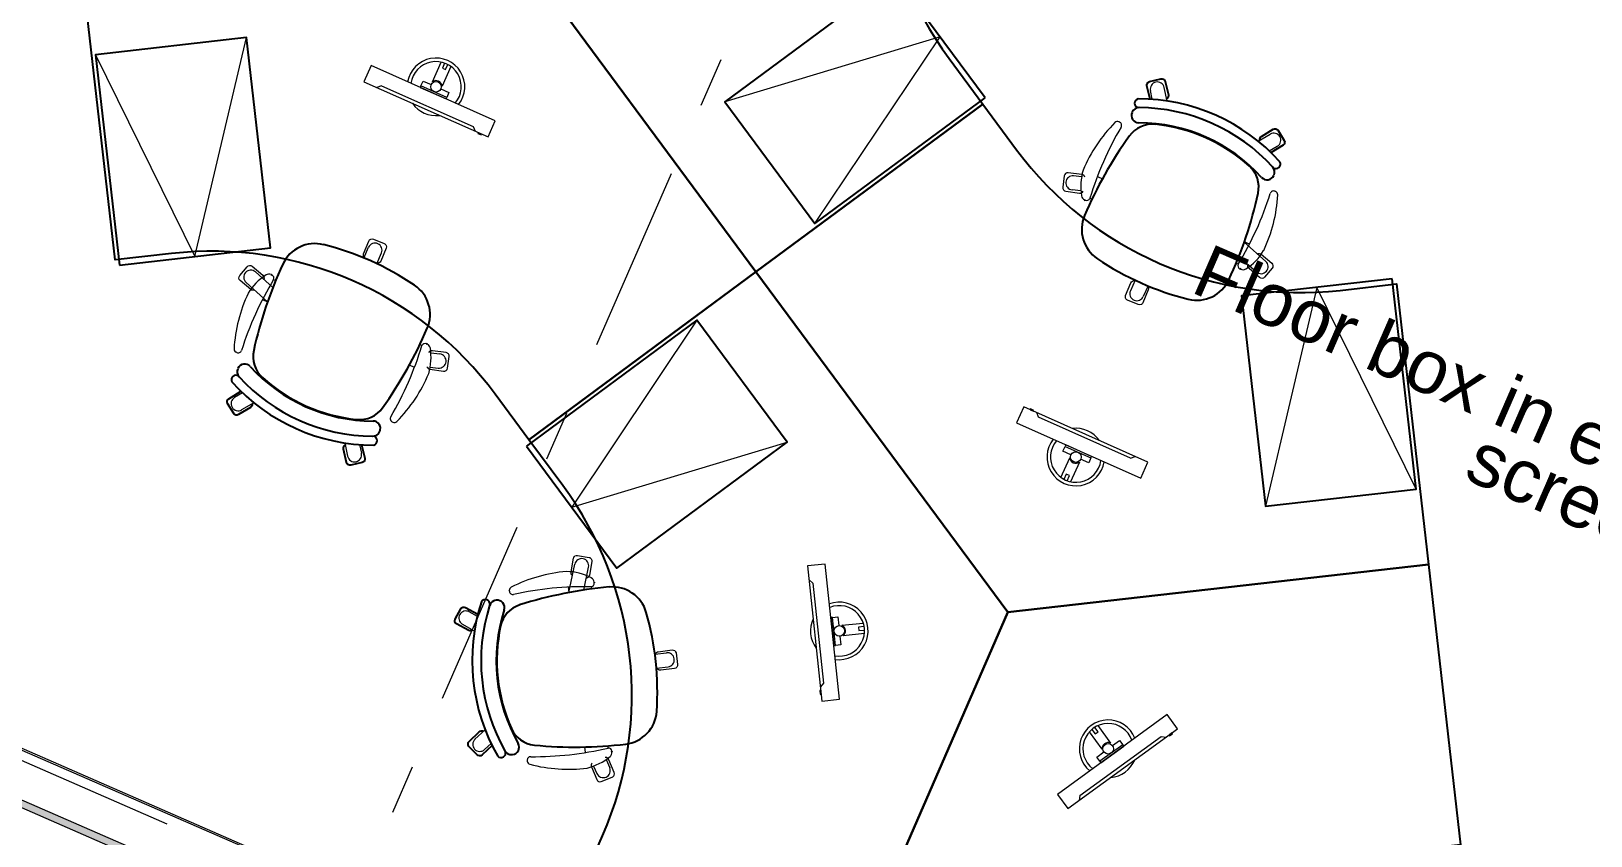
# Model space of a CAD drawing. Header units: millimetres. Extents: x -35034 to 431752, y -71616 to 25069.
# Drawn here: x 22872 to 27292, y -9885 to -7604 of the extents above; entities that cross this region are included whole.
import ezdxf
from ezdxf.enums import TextEntityAlignment as Align

# ---------------------------------------------------------------- set-up
doc = ezdxf.new("R2010")
doc.units = ezdxf.units.MM
doc.header["$MEASUREMENT"] = 0
doc.linetypes.add('Double Dashed', pattern=[1093.611073, 529.166651, -211.666656, 141.111112, -211.666656])
for name, color, linetype in [('A-15-MG_Structural_Grid', 7, 'Continuous'), ('A-20-M_Floor_Slab', 7, 'Continuous'), ('A-25-M_Curtain_Wall', 7, 'Continuous'), ('New_A-35-M_FFE-Zone', 7, 'Continuous')]:
    doc.layers.add(name, color=color, linetype=linetype)
for name, color, linetype, lineweight, true_color in [('A-15-MG_Structural_Grid_Pen_No__163', 7, 'Continuous', 0, 0x750077), ('A-25-M_Curtain_Wall_Pen_No__165', 7, 'Continuous', 0, 0x006060), ('A-35-M_FFE_Loose_SIEMENS P2_Pen_No__251', 7, 'Continuous', 13, 0xe8e8e8), ('New_A-35-M_FFE-Zone_Pen_No__74', 7, 'Continuous', 20, 0x606060)]:
    doc.layers.add(name, color=color, linetype=linetype, lineweight=lineweight, true_color=true_color)
for name, color, linetype, lineweight in [('A-20-M_Floor_Slab_Pen_No__89', 8, 'Continuous', 20), ('A-25-M_Curtain_Wall_Pen_No__1', 7, 'Continuous', 13), ('A-35-M_FFE_Loose_SIEMENS P2_Pen_No__5', 7, 'Continuous', 25), ('A-35-M_FFE_Loose_SIEMENS P2_Pen_No__9', 7, 'Continuous', 13), ('New_A-95-P_Text_1_50_GA_Pen_No__1', 7, 'Continuous', 13), ('New_A-95-P_Text_1_50_GA_Pen_No__85', 8, 'Continuous', 20), ('New_ArchiCAD Zone Stamps_Pen_No__6', 7, 'Continuous', 35)]:
    doc.layers.add(name, color=color, linetype=linetype, lineweight=lineweight)
doc.styles.add('GENERATED_STYLE_2', font='')
doc.styles.add('GENERATED_STYLE_3', font='')
doc.styles.add('GENERATED_STYLE_4', font='')
doc.styles.get('GENERATED_STYLE_2').set_extended_font_data('Arial', bold=True)
doc.styles.get('GENERATED_STYLE_3').set_extended_font_data('Arial')
doc.styles.get('GENERATED_STYLE_4').set_extended_font_data('Swis721 BT')
doc.dimstyles.new('GENERATED_STYLE__3', dxfattribs={"dimtxt": 0.18, "dimasz": 182.4, "dimexe": 0.18, "dimexo": 0.0625, "dimgap": 0.09, "dimtad": 0, "dimtih": 1, "dimtoh": 1, "dimdec": 4, "dimzin": 0, "dimdsep": 46, "dimcen": 0.09, "dimadec": 0, "dimazin": 0, "dimtfac": 1, "dimtdec": 4, "dimtmove": 0, "dimatfit": 3, "dimldrblk": 'ARROWHEAD_5', "dimfxl": 1, "dimtolj": 1, "dimtzin": 0, "dimarcsym": 0})

# ---------------------------------------------------------------- blocks, each defined once
blk = doc.blocks.new('Lecturer_s Office_INB 3241_22_3', base_point=(27175.7, -7212.9))
at = {"layer": 'New_A-35-M_FFE-Zone_Pen_No__74', "linetype": 'Continuous'}
blk.add_line((19651.4, -8243.9), (31994.9, -13626.3), dxfattribs=at)
at = {"layer": 'New_ArchiCAD Zone Stamps_Pen_No__6'}
for tag, height, style, p in [('ROOM_NAME', 250, 'GENERATED_STYLE_2', (26392.5, -5674.9)), ('zoneNameLine2', 250, 'GENERATED_STYLE_2', (26204.1, -6107.1)), ('ROOM_NUMBER', 200, 'GENERATED_STYLE_3', (26015.6, -6527.8)), ('measuredAreaCode', 200, 'GENERATED_STYLE_3', (25858.6, -6887.9)), ('DUMMY_649', 200, 'GENERATED_STYLE_3', (26166, -7021.9)), ('DUMMY_650', 200, 'GENERATED_STYLE_3', (26776.5, -7288.1)), ('DUMMY_651', 133.3, 'GENERATED_STYLE_3', (27055.8, -7394.7))]:
    blk.add_attdef(tag, text='', height=height, rotation=336.4404, dxfattribs=dict(at, style=style)).set_placement(p, align=Align.TOP_LEFT)
blk = doc.blocks.new('Slab_1_3', base_point=(7696.6, 5872.1))
at = {"layer": 'A-20-M_Floor_Slab_Pen_No__89', "linetype": 'Continuous', "flags": 128}
blk.add_lwpolyline([(18384.5, 14995), (19410.6, 17348.4), (53757.3, 2371.5), (53656.1, 2139.5), (53757, 2095.5), (46643.5, -14217.9), (43630.2, -12903.9), (41531.9, -17715.8), (41504.6, -17778.4), (31982.9, -13626.4), (12656.3, -5199.1)], dxfattribs=at)
blk = doc.blocks.new('Curtain Wall_5_3')
at = {"layer": 'A-25-M_Curtain_Wall_Pen_No__165', "linetype": 'Continuous', "lineweight": 0, "true_color": 0x001818}
blk.add_hatch(color=168, dxfattribs=at).paths.add_polyline_path([(23721.7, -10165.7), (22837.1, -9780), (22829.1, -9798.3), (23713.7, -10184)])
at = {"layer": 'A-25-M_Curtain_Wall_Pen_No__1', "linetype": 'Continuous'}
for p, q in [((22829.1, -9798.3), (23713.7, -10184)), ((23721.7, -10165.7), (22837.1, -9780))]:
    blk.add_line(p, q, dxfattribs=at)
blk = doc.blocks.new('Standard grid marker')
at = {"layer": 'A-15-MG_Structural_Grid_Pen_No__163', "linetype": 'Double Dashed'}
blk.add_line((1000, 0), (29726, 0), dxfattribs=at)
at = {"layer": 'A-15-MG_Structural_Grid_Pen_No__163', "style": 'GENERATED_STYLE_4'}
for tag, p in [('AC_MarkerText_1_0', (-500, 41.2)), ('AC_MarkerText_1_1', (31226, 41.2))]:
    blk.add_attdef(tag, text='', height=350, rotation=90, dxfattribs=at).set_placement(p, align=Align.MIDDLE_CENTER)
blk = doc.blocks.new('Standard grid marker_3')
at = {"layer": 'A-15-MG_Structural_Grid_Pen_No__163', "linetype": 'Double Dashed'}
blk.add_line((1000, 0), (74254.8, 0), dxfattribs=at)
at = {"layer": 'A-15-MG_Structural_Grid_Pen_No__163', "style": 'GENERATED_STYLE_4'}
for tag, p in [('AC_MarkerText_1_0', (-500, 43.4)), ('AC_MarkerText_1_1', (75754.8, 43.4))]:
    blk.add_attdef(tag, text='', height=350, rotation=360, dxfattribs=at).set_placement(p, align=Align.MIDDLE_CENTER)
blk = doc.blocks.new('ARROWHEAD_5')
at = {"color": 0, "linetype": 'Continuous', "lineweight": 0}
blk.add_line((0, 0), (-1, 0), dxfattribs=at)
blk.add_solid([(-1, 0.2679), (0, 0), (-1, -0.2679), (-1, 0.2679)], dxfattribs=at)

msp = doc.modelspace()

# ---------------------------------------------------------------- linework, layer by layer
at = {"layer": 'A-35-M_FFE_Loose_SIEMENS P2_Pen_No__251', "linetype": 'Continuous'}
for p, q in [((23864.6, -7758.5), (23851.4, -7763.5)), ((23864.6, -7758.5), (24125, -7874.4)), ((24125, -7874.4), (24130, -7887.6)), ((25726.6, -8698.4), (25721.5, -8685.2)), ((25986.9, -8814.3), (25726.6, -8698.4)), ((25986.9, -8814.3), (26000.1, -8809.3)), ((25087.5, -9168.6), (25076.5, -9159.7)), ((25087.5, -9168.6), (25117.3, -9452)), ((25117.3, -9452), (25108.4, -9463)), ((25844, -9770.4), (26074.5, -9602.9)), ((26074.5, -9602.9), (26088.5, -9605.1)), ((25844, -9770.4), (25841.8, -9784.4))]:
    msp.add_line(p, q, dxfattribs=at)
at = {"layer": 'A-35-M_FFE_Loose_SIEMENS P2_Pen_No__251', "linetype": 'Continuous', "flags": 128}
for points in [[(23814.9, -7747.3), (24166.6, -7903.9), (24186.9, -7858.2), (23835.2, -7701.6)], [(23974.5, -7763.6), (24047.6, -7796.2), (24049.6, -7791.6), (23976.6, -7759)], [(24138.2, -7893.9), (24147.3, -7898), (24148.3, -7895.7), (24139.2, -7891.7)], [(26036.7, -8825.5), (25685, -8668.9), (25664.6, -8714.6), (26016.3, -8871.2)], [(25713.4, -8678.9), (25704.2, -8674.8), (25703.2, -8677.1), (25712.4, -8681.1)], [(25877, -8809.2), (25803.9, -8776.6), (25801.9, -8781.2), (25875, -8813.7)], [(25072.3, -9119.9), (25112.5, -9502.8), (25162.3, -9497.6), (25122, -9114.7)], [(25138, -9266.3), (25146.3, -9345.9), (25151.3, -9345.4), (25142.9, -9265.8)], [(25106.9, -9473.2), (25108, -9483.2), (25110.4, -9482.9), (25109.4, -9472.9)], [(25809.4, -9807.9), (26120.9, -9581.6), (26091.5, -9541.1), (25780, -9767.4)], [(25903.4, -9677.8), (25968.1, -9630.8), (25965.2, -9626.7), (25900.5, -9673.7)], [(26098.1, -9601.2), (26106.2, -9595.4), (26104.7, -9593.3), (26096.6, -9599.2)]]:
    msp.add_lwpolyline(points, close=True, dxfattribs=at)
for points in [[(24061.4, -7703.7), (24036.6, -7759.5, 0.565741), (24009.2, -7747.3), (24034, -7691.5)], [(25790.2, -8869.1), (25815, -8813.3, 0.565741), (25842.4, -8825.5), (25817.6, -8881.3)], [(25233.2, -9311.6), (25172.6, -9318, 0.565741), (25169.4, -9288.2), (25230.1, -9281.8)], [(25895, -9572.6), (25930.8, -9622, 0.565741), (25906.6, -9639.6), (25870.7, -9590.3)]]:
    msp.add_lwpolyline(points, format="xyb", dxfattribs=at)
for points in [[(24043.7, -7694.3), (24037.2, -7708.9), (24046.3, -7713), (24052.8, -7698.4)], [(24032.9, -7767.7), (24055.7, -7777.9), (24049.6, -7791.6), (23976.6, -7759), (23982.7, -7745.3), (24005.5, -7755.5)], [(25818.6, -8805.1), (25795.8, -8794.9), (25801.9, -8781.2), (25875, -8813.7), (25868.9, -8827.4), (25846, -8817.3)], [(25807.8, -8878.5), (25814.3, -8863.9), (25805.2, -8859.8), (25798.7, -8874.4)], [(25163.6, -9318.9), (25166.2, -9343.8), (25151.3, -9345.4), (25142.9, -9265.8), (25157.9, -9264.2), (25160.5, -9289.1)], [(25232.6, -9291.6), (25216.7, -9293.2), (25217.7, -9303.2), (25233.6, -9301.5)], [(25878, -9583.2), (25887.3, -9596.2), (25895.4, -9590.3), (25886, -9577.4)], [(25936.1, -9629.3), (25956.4, -9614.6), (25965.2, -9626.7), (25900.5, -9673.7), (25891.6, -9661.6), (25911.9, -9646.9)]]:
    msp.add_lwpolyline(points, dxfattribs=at)
at = {"layer": 'A-35-M_FFE_Loose_SIEMENS P2_Pen_No__251', "linetype": 'Continuous'}
for centre in [(24019.2, -7761.6), (25832.3, -8811.2), (25162, -9304), (25924, -9638.1)]:
    msp.add_circle(centre, 15, dxfattribs=at)
for centre, radius, start, end in [((24019.2, -7761.6), 81.6, 321.8159, 170.1841), ((24019.2, -7761.6), 71.6, 319.7844, 172.2156), ((24019.2, -7761.6), 81.6, 215.0522, 276.9479), ((25832.3, -8811.2), 81.6, 35.0522, 96.9479), ((25832.3, -8811.2), 81.6, 141.8159, 350.1841), ((25832.3, -8811.2), 71.6, 139.7844, 352.2156), ((25162, -9304), 81.6, 261.8159, 110.1841), ((25162, -9304), 71.6, 259.7844, 112.2156), ((25162, -9304), 81.6, 155.0522, 216.9479), ((25924, -9638.1), 81.6, 21.8159, 230.1841), ((25924, -9638.1), 71.6, 19.7844, 232.2156), ((25924, -9638.1), 81.6, 275.0522, 336.9479)]:
    msp.add_arc(centre, radius, start, end, dxfattribs=at)
at = {"layer": 'A-35-M_FFE_Loose_SIEMENS P2_Pen_No__5', "linetype": 'Continuous'}
for p, q in [((25992.1, -7833), (25991.6, -7834)), ((25857.1, -8081.9), (25859, -8082.7)), ((23552.1, -8294), (23554, -8294.8)), ((26299.5, -8278.8), (26297.5, -8278)), ((23994.5, -8490.9), (23992.5, -8490.1)), ((23859.4, -8739.8), (23859.9, -8738.8)), ((24467.5, -9165.6), (24467.7, -9167.8)), ((24235, -9654.8), (24236.1, -9654.6)), ((24518.1, -9647.3), (24517.9, -9645.1))]:
    msp.add_line(p, q, dxfattribs=at)
at = {"layer": 'A-35-M_FFE_Loose_SIEMENS P2_Pen_No__5', "linetype": 'Continuous', "flags": 128}
for points in [[(25473.3, -7681.4), (25568.9, -7810.6), (24925.8, -8286.4), (24212.1, -7321.7), (24690.7, -6221.3), (25424.3, -6540.3), (25360.2, -6687.8, 0.267949)], [(23270, -8234.1), (23110.3, -8252.3), (23019.8, -7457.4), (24212.1, -7321.7), (24925.8, -8286.4), (24282.6, -8762.2), (24187, -8632.9, 0.267949)], [(26581.5, -8338.7), (26741.3, -8320.5), (26831.8, -9115.4), (25639.5, -9251.1), (24925.8, -8286.4), (25568.9, -7810.6), (25664.5, -7939.9, 0.267949)], [(24378.2, -8891.4), (24282.6, -8762.2), (24925.8, -8286.4), (25639.5, -9251.1), (25160.8, -10351.5), (24427.2, -10032.4), (24491.4, -9885, 0.267949)], [(25958.6, -10523.2), (25894.5, -10670.6), (25160.8, -10351.5), (25639.5, -9251.1), (26831.8, -9115.4), (26922.2, -9910.2), (26762.5, -9928.4, 0.267949)]]:
    msp.add_lwpolyline(points, format="xyb", close=True, dxfattribs=at)
for points in [[(25575.5, -7792.6), (25319.7, -7447), (24837.4, -7803.8), (25093.1, -8149.5)], [(23122.5, -8266.9), (23549.8, -8218.3), (23481.9, -7622.2), (23054.7, -7670.8)], [(26729, -8305.9), (26301.8, -8354.5), (26369.6, -8950.6), (26796.9, -8902)], [(24276.1, -8780.1), (24531.8, -9125.8), (25014.2, -8769), (24758.4, -8423.3)]]:
    msp.add_lwpolyline(points, close=True, dxfattribs=at)
for points in [[(26043.1, -7796.7), (26034, -7758.5, -0.414214), (26041.4, -7746.5), (26073.5, -7738.8, -0.414214), (26085.5, -7746.2), (26094.7, -7784.4, -0.339096), (26089.7, -7795.5)], [(26353.7, -7912.8, -0.312027), (26358.3, -7902.4), (26391.8, -7881.9, -0.414214), (26405.5, -7885.2), (26422.8, -7913.4, -0.414214), (26419.5, -7927.1), (26386, -7947.6, -0.021405), (26385.2, -7948.1)], [(25857.1, -8126.6, 0.360038), (25893.4, -8248.9)], [(23994.4, -8446.2, 0.360038), (23958.2, -8323.9)], [(23497.9, -8660, -0.312027), (23493.3, -8670.4), (23459.8, -8690.9, -0.414214), (23446, -8687.6), (23428.8, -8659.4, -0.414214), (23432.1, -8645.7), (23465.6, -8625.1, -0.021405), (23466.3, -8624.7)], [(23808.4, -8776.1), (23817.6, -8814.3, -0.414214), (23810.2, -8826.3), (23778.1, -8834, -0.414214), (23766, -8826.6), (23756.9, -8788.4, -0.339096), (23761.8, -8777.3)], [(24123.4, -9301.7, -0.312027), (24112.1, -9302.9), (24077.5, -9284.2, -0.414214), (24073.5, -9270.6), (24089.3, -9241.6, -0.414214), (24102.9, -9237.6), (24137.4, -9256.3, -0.021405), (24138.1, -9256.8)], [(24556.8, -9624.8, 0.360038), (24644.6, -9532.3)], [(24178.1, -9628.8), (24149.6, -9655.7, -0.414214), (24135.5, -9655.4), (24112.7, -9631.4, -0.414214), (24113.1, -9617.2), (24141.6, -9590.2, -0.339096), (24153.7, -9589)]]:
    msp.add_lwpolyline(points, format="xyb", dxfattribs=at)
at = {"layer": 'A-35-M_FFE_Loose_SIEMENS P2_Pen_No__5', "linetype": 'Continuous'}
for centre, radius, start, end in [((26011.9, -7842.5), 21.9, 89.0286, 154.406), ((26011.8, -7808.1), 12.9, 102.9801, 256.9654), ((26008.6, -8336.8), 541.3, 42.017, 89.9831), ((26008.2, -8337.6), 517.1, 42.3474, 89.6527), ((26010.8, -7842.6), 21, 156, 269.7427), ((26008.6, -8336.7), 473.2, 42.2537, 89.7464), ((26952.2, -8594.1), 1190.7, 144.4064, 156.8821), ((26049, -7947.7), 80, 84.0671, 144.4064), ((26008.6, -8336.8), 471.3, 47.9329, 84.0671), ((26270.7, -8046.4), 80, 347.5936, 47.9329), ((26374.9, -8003.4), 21, 336, 42.3082), ((26399.4, -7980.7), 12.9, 235.0347, 29.0199), ((26374.4, -8004.4), 21, 222.2573, 336), ((25186, -7807.7), 1190.7, 335.118, 347.5936), ((23676.1, -8306.2), 100, 75.8834, 155.118), ((23500.1, -9006), 821.7, 56.1166, 75.8834), ((24665.5, -8765.1), 1190.7, 155.118, 167.5936), ((26351.5, -7566.8), 821.7, 236.1166, 255.8834), ((26175.4, -8266.6), 100, 255.8834, 335.118), ((22899.3, -7978.7), 1190.7, 324.4064, 336.8821), ((23580.8, -8526.4), 80, 167.5936, 227.9329), ((23476.7, -8569.4), 21, 156, 222.3082), ((23477.1, -8568.4), 21, 42.2573, 156), ((23842.9, -8236.1), 473.2, 222.2537, 269.7464), ((23452.2, -8592.1), 12.9, 55.0347, 209.0199), ((23842.9, -8236), 541.3, 222.017, 269.9831), ((23843.3, -8235.2), 517.1, 222.3474, 269.6527), ((23842.9, -8236), 471.3, 227.9329, 264.0671), ((23802.5, -8625.1), 80, 264.0671, 324.4064), ((23839.7, -8730.3), 21.9, 269.0286, 334.406), ((23840.7, -8730.2), 21, 336, 89.7427), ((23839.8, -8764.7), 12.9, 282.9801, 76.9654), ((24616.2, -10365.5), 1190.7, 95.118, 107.5936), ((24518.9, -9279.2), 100, 15.8834, 95.118), ((24663.1, -9388.6), 541.3, 162.017, 209.9831), ((24664, -9388.5), 517.1, 162.3474, 209.6527), ((24159.3, -9228.2), 12.9, 355.0347, 149.0199), ((24191.3, -9238), 21, 96, 162.3082), ((24192.3, -9237.9), 21, 342.2573, 96), ((24280.5, -9306.8), 80, 107.5936, 167.9329), ((24663, -9388.6), 473.2, 162.2537, 209.7464), ((23824.8, -9476.7), 821.7, 356.1166, 15.8834), ((24663.1, -9388.6), 471.3, 167.9329, 204.0671), ((24305.8, -9548.1), 80, 204.0671, 264.4064), ((24233.9, -9633.8), 21, 276, 29.7427), ((24414.1, -8442.7), 1190.7, 264.4064, 276.8821), ((24203.7, -9650.2), 12.9, 222.9801, 16.9654), ((24233.4, -9632.9), 21.9, 209.0286, 274.406)]:
    msp.add_arc(centre, radius, start, end, dxfattribs=at)
at = {"layer": 'A-35-M_FFE_Loose_SIEMENS P2_Pen_No__9', "linetype": 'Continuous'}
for p, q in [((23336.2, -8242.6), (23481.9, -7622.2)), ((25447.6, -7619.8), (24837.4, -7803.8)), ((25093.1, -8149.5), (25447.6, -7619.8)), ((23054.7, -7670.8), (23336.2, -8242.6)), ((26049.1, -7797.1), (26043.7, -7772.3)), ((26091.1, -7801.9), (26082.8, -7763.8)), ((25956.2, -7861.4), (25954.4, -7860.7)), ((26348.7, -7915.7), (26383.1, -7895.6)), ((26380.4, -7943.5), (26403.3, -7930.2)), ((25848.6, -8016.5), (25826, -8014)), ((25893.3, -8015.9), (25907.8, -8022.4)), ((25846.7, -8056.6), (25821.7, -8053.8)), ((25872.2, -8077.7), (25878.1, -8080.3)), ((26397, -8057.7), (26398.7, -8058.5)), ((23814.6, -8247), (23828, -8216.6)), ((26309.5, -8202), (26370.6, -8256.5)), ((26324.2, -8207.8), (26309.7, -8201.3)), ((23851.2, -8263.2), (23864.6, -8232.7)), ((26292.4, -8264.8), (26286.6, -8262.2)), ((26294.6, -8242.3), (26344, -8286.4)), ((23557, -8330.5), (23507.5, -8286.4)), ((23559.1, -8308), (23565, -8310.6)), ((23542, -8370.8), (23480.9, -8316.3)), ((26000.3, -8309.6), (25986.9, -8340.1)), ((26036.9, -8325.8), (26023.6, -8356.2)), ((26515.4, -8330.2), (26369.6, -8950.6)), ((26796.9, -8902), (26515.4, -8330.2)), ((23527.3, -8365), (23541.8, -8371.5)), ((24758.4, -8423.3), (24403.9, -8953)), ((23454.6, -8515.1), (23452.8, -8514.3)), ((23979.3, -8495.1), (23973.4, -8492.5)), ((24004.8, -8516.2), (24029.9, -8519)), ((23958.2, -8556.9), (23943.7, -8550.4)), ((24002.9, -8556.3), (24025.5, -8558.8)), ((23471.1, -8629.3), (23448.3, -8642.6)), ((23502.9, -8657.1), (23468.4, -8677.2)), ((23895.4, -8711.4), (23897.1, -8712.1)), ((23760.4, -8770.9), (23768.7, -8809)), ((23802.4, -8775.7), (23807.8, -8800.5)), ((24403.9, -8953), (25014.2, -8769)), ((24395.9, -9195.4), (24412.5, -9115.2)), ((24438.2, -9188.2), (24451.7, -9123.3)), ((24227.2, -9191.8), (24227, -9189.9)), ((24393.5, -9179.7), (24395.2, -9195.5)), ((24458.8, -9178.8), (24459.5, -9185.2)), ((24136.5, -9263.2), (24113.6, -9250.1)), ((24128.4, -9304.6), (24093.8, -9284.8)), ((24639.4, -9369.5), (24672.4, -9365.9)), ((24643.7, -9409.3), (24676.7, -9405.7)), ((24158.6, -9584.5), (24129.7, -9610.8)), ((24175.4, -9623.3), (24156.6, -9640.4)), ((24442.8, -9648.9), (24441.2, -9633.1)), ((24506.9, -9636.2), (24506.2, -9629.8)), ((24277.6, -9671.7), (24277.8, -9673.5)), ((24501.3, -9668.9), (24511.5, -9691.9)), ((24465.7, -9687.2), (24474.8, -9708))]:
    msp.add_line(p, q, dxfattribs=at)
at = {"layer": 'A-35-M_FFE_Loose_SIEMENS P2_Pen_No__9', "linetype": 'Continuous', "flags": 128}
for points in [[(26043.1, -7796.7), (26034, -7758.5, -0.414214), (26041.4, -7746.5), (26073.5, -7738.8, -0.414214), (26085.5, -7746.2), (26094.7, -7784.4, -0.339096), (26089.7, -7795.5)], [(26353.7, -7912.8, -0.312027), (26358.3, -7902.4), (26391.8, -7881.9, -0.414214), (26405.5, -7885.2), (26422.8, -7913.4, -0.414214), (26419.5, -7927.1), (26386, -7947.6, -0.021405), (26385.2, -7948.1)], [(25858, -8017.6, 0.292825), (25849.8, -8010.5), (25810.9, -8005.2, 0.414214), (25799.6, -8013.7), (25795.1, -8046.4, 0.414214), (25803.6, -8057.7), (25842.5, -8063.1, 0.333583), (25853, -8057.3)], [(23815.4, -8245.3, -0.272712), (23814, -8235.2), (23829, -8199, -0.414214), (23842.1, -8193.6), (23872.6, -8206.2, -0.414214), (23878, -8219.3), (23862.9, -8255.6, -0.353143), (23851.9, -8261.6)], [(26346.6, -8235.1, -0.292825), (26357.3, -8236.5), (26387.4, -8261.8, -0.414214), (26388.6, -8275.9), (26367.3, -8301.2, -0.414214), (26353.2, -8302.4), (26323.2, -8277.1, -0.333583), (26320.5, -8265.4)], [(23504.9, -8337.7, -0.292825), (23494.2, -8336.3), (23464.2, -8311, -0.414214), (23463, -8296.9), (23484.2, -8271.6, -0.414214), (23498.3, -8270.4), (23528.4, -8295.7, -0.333583), (23531.1, -8307.4)], [(26036.2, -8327.5, -0.272712), (26037.6, -8337.6), (26022.5, -8373.8, -0.414214), (26009.4, -8379.2), (25978.9, -8366.6, -0.414214), (25973.5, -8353.5), (25988.6, -8317.2, -0.353143), (25999.6, -8311.2)], [(23993.5, -8555.2, 0.292825), (24001.7, -8562.2), (24040.6, -8567.6, 0.414214), (24051.9, -8559.1), (24056.5, -8526.4, 0.414214), (24047.9, -8515.1), (24009, -8509.7, 0.333583), (23998.5, -8515.5)], [(23497.9, -8660, -0.312027), (23493.3, -8670.4), (23459.8, -8690.9, -0.414214), (23446, -8687.6), (23428.8, -8659.4, -0.414214), (23432.1, -8645.7), (23465.6, -8625.1, -0.021405), (23466.3, -8624.7)], [(23808.4, -8776.1), (23817.6, -8814.3, -0.414214), (23810.2, -8826.3), (23778.1, -8834, -0.414214), (23766, -8826.6), (23756.9, -8788.4, -0.339096), (23761.8, -8777.3)], [(24406, -9146.7, -0.292825), (24401.9, -9136.7), (24408.8, -9098, -0.414214), (24420.4, -9089.9), (24452.9, -9095.7, -0.414214), (24461, -9107.3), (24454.1, -9146, -0.333583), (24445.3, -9154.2)], [(24123.4, -9301.7, -0.312027), (24112.1, -9302.9), (24077.5, -9284.2, -0.414214), (24073.5, -9270.6), (24089.3, -9241.6, -0.414214), (24102.9, -9237.6), (24137.4, -9256.3, -0.021405), (24138.1, -9256.8)], [(24641.2, -9369.3, -0.272712), (24649.2, -9363.1), (24688.2, -9358, -0.414214), (24699.4, -9366.6), (24703.7, -9399.4, -0.414214), (24695.1, -9410.6), (24656.1, -9415.7, -0.353143), (24645.4, -9409.1)], [(24178.1, -9628.8), (24149.6, -9655.7, -0.414214), (24135.5, -9655.4), (24112.7, -9631.4, -0.414214), (24113.1, -9617.2), (24141.6, -9590.2, -0.339096), (24153.7, -9589)], [(24461.9, -9678.6, 0.292825), (24459.9, -9689.2), (24474.7, -9725.6, 0.414214), (24487.7, -9731.1), (24518.3, -9718.7, 0.414214), (24523.9, -9705.7), (24509.1, -9669.3, 0.333583), (24498.8, -9663.1)]]:
    msp.add_lwpolyline(points, format="xyb", dxfattribs=at)
at = {"layer": 'A-35-M_FFE_Loose_SIEMENS P2_Pen_No__9', "linetype": 'Continuous'}
for centre, radius, start, end in [((26063.3, -7768), 20, 102.2881, 192.2881), ((26063.3, -7768), 20, 12.2881, 102.2881), ((26008.2, -8337.6), 517.1, 42.3474, 89.6527), ((26245.7, -8162.5), 425.8, 135.2574, 157.2711), ((25950.4, -7869.8), 10, 66, 135.2574), ((25952.1, -7870.6), 10, 329.5186, 66), ((26760.2, -8346.2), 927.7, 149.5186, 163.1737), ((26393.2, -7912.9), 20, 30.2881, 120.2881), ((26393.2, -7912.9), 20, 300.2881, 30.2881), ((26013.4, -8044.6), 167, 163.7807, 188.9386), ((25823.9, -8033.9), 20, 173.7119, 263.7119), ((25823.9, -8033.9), 20, 83.7119, 173.7119), ((25864.7, -8067), 16.8, 192.3729, 242.8016), ((25863.1, -8073.6), 10, 246, 336), ((25500, -7785.1), 926.3, 328.8159, 342.4919), ((25977.9, -8043.5), 427.5, 334.7731, 356.6986), ((26392.9, -8066.8), 10, 66, 162.4815), ((26394.6, -8067.6), 10, 356.7427, 66), ((23846.3, -8224.7), 20, 66.2881, 156.2881), ((23846.3, -8224.7), 20, 336.2881, 66.2881), ((26236.5, -8151.4), 148.1, 301.4184, 329.8624), ((26357.3, -8271.4), 20, 318.2881, 48.2881), ((24351.6, -8787.7), 926.3, 148.8159, 162.4919), ((23494.2, -8301.4), 20, 138.2881, 228.2881), ((23494.2, -8301.4), 20, 48.2881, 138.2881), ((23615, -8421.4), 148.1, 121.4184, 149.8624), ((23546, -8307.7), 15, 66, 122.8256), ((23549.6, -8304.1), 10.3, 337.6812, 64.3188), ((26302, -8268.7), 10.3, 157.6812, 244.3188), ((26305.6, -8265.1), 15, 246, 302.8256), ((26357.3, -8271.4), 20, 228.2881, 318.2881), ((23873.7, -8529.3), 427.5, 154.7731, 176.6986), ((26005.3, -8348.1), 20, 156.2881, 246.2881), ((26005.3, -8348.1), 20, 246.2881, 336.2881), ((23456.9, -8505.2), 10, 176.7427, 246), ((23458.6, -8506), 10, 246, 342.4815), ((23091.3, -8226.6), 927.7, 329.5186, 343.1737), ((23988.5, -8499.2), 10, 66, 156), ((23986.8, -8505.8), 16.8, 12.3729, 62.8016), ((23838.2, -8528.2), 167, 343.7807, 8.9386), ((24027.7, -8538.9), 20, 353.7119, 83.7119), ((24027.7, -8538.9), 20, 263.7119, 353.7119), ((23843.3, -8235.2), 517.1, 222.3474, 269.6527), ((23605.8, -8410.3), 425.8, 315.2574, 337.2711), ((23458.4, -8659.9), 20, 120.2881, 210.2881), ((23458.4, -8659.9), 20, 210.2881, 300.2881), ((23899.4, -8702.2), 10, 149.5186, 246), ((23901.2, -8703), 10, 246, 315.2574), ((23788.3, -8804.8), 20, 192.2881, 282.2881), ((23788.3, -8804.8), 20, 282.2881, 12.2881), ((24432.1, -9119.2), 20, 78.2881, 168.2881), ((24432.1, -9119.2), 20, 348.2881, 78.2881), ((24424.5, -9561.8), 427.5, 94.7731, 116.6986), ((24388.6, -9283.9), 148.1, 61.4184, 89.8624), ((24236.9, -9188.8), 10, 116.7427, 186), ((24237.1, -9190.7), 10, 186, 282.4815), ((24439.6, -10104.9), 926.3, 88.8159, 102.4919), ((24457.4, -9168.5), 10.3, 277.6812, 4.3188), ((24452.5, -9167.2), 15, 6, 62.8256), ((24664, -9388.5), 517.1, 162.3474, 209.6527), ((24103.7, -9267.5), 20, 150.2881, 240.2881), ((24103.7, -9267.5), 20, 60.2881, 150.2881), ((24674.5, -9385.8), 20, 6.2881, 96.2881), ((24674.5, -9385.8), 20, 276.2881, 6.2881), ((24143.2, -9625.6), 20, 132.2881, 222.2881), ((24143.2, -9625.6), 20, 222.2881, 312.2881), ((24287.6, -9670.6), 10, 89.5186, 186), ((24287.8, -9672.5), 10, 186, 255.2574), ((24295.4, -8732.9), 927.7, 269.5186, 283.1737), ((24407.7, -9530.5), 167, 283.7807, 308.9386), ((24507.9, -9646.2), 10, 6, 96), ((24501.3, -9648.1), 16.8, 312.3729, 2.8016), ((24393.6, -9270.4), 425.8, 255.2574, 277.2711), ((24493.1, -9700), 20, 203.7119, 293.7119), ((24493.1, -9700), 20, 293.7119, 23.7119)]:
    msp.add_arc(centre, radius, start, end, dxfattribs=at)

# ---------------------------------------------------------------- block references
at = {"layer": 'A-15-MG_Structural_Grid', "color": 8, "linetype": 'Continuous', "lineweight": 15, "zscale": 1000}
for name, p, rotation in [('Standard grid marker', (34264.4, 13959.8), 246.440411583993), ('Standard grid marker_3', (-1201.2, 813.7), 336.440411583993)]:
    msp.add_blockref(name, p, dxfattribs=dict(at, rotation=rotation))
at = {"layer": 'A-20-M_Floor_Slab', "color": 8, "linetype": 'Continuous', "lineweight": 20}
msp.add_blockref('Slab_1_3', (7696.6, 5872.1), dxfattribs=at)
at = {"layer": 'A-25-M_Curtain_Wall', "linetype": 'Continuous', "lineweight": 0}
msp.add_blockref('Curtain Wall_5_3', (0, 0), dxfattribs=at)
at = {"layer": 'New_A-35-M_FFE-Zone', "linetype": 'Continuous'}
msp.add_blockref('Lecturer_s Office_INB 3241_22_3', (27175.7, -7212.9), dxfattribs=at)

# ---------------------------------------------------------------- texts
at = {"layer": 'New_A-95-P_Text_1_50_GA_Pen_No__1', "linetype": 'Continuous', "insert": (27568.2, -8972.5), "char_height": 150, "width": 1942.397, "attachment_point": 6, "rotation": 336.4942, "line_spacing_factor": 0.70473, "style": 'GENERATED_STYLE_4'}
msp.add_mtext('\\A1;{\\fSwis721 BT|b0|i0|c0|p34;\\C5;Floor box in extg screed}', dxfattribs=at)

# ---------------------------------------------------------------- leaders
at = {"layer": 'New_A-95-P_Text_1_50_GA_Pen_No__85', "linetype": 'Continuous', "path_type": 1, "annotation_type": 0, "has_hookline": 1, "hookline_direction": 1, "text_width": 1378.6, "horizontal_direction": (0.917019, -0.398843, 0)}
msp.add_leader([(28862.3, -9344.2), (28033.4, -9157.3), (27568.3, -8972.5)], dimstyle='GENERATED_STYLE__3', dxfattribs=at)

doc.saveas('drawing.dxf')
